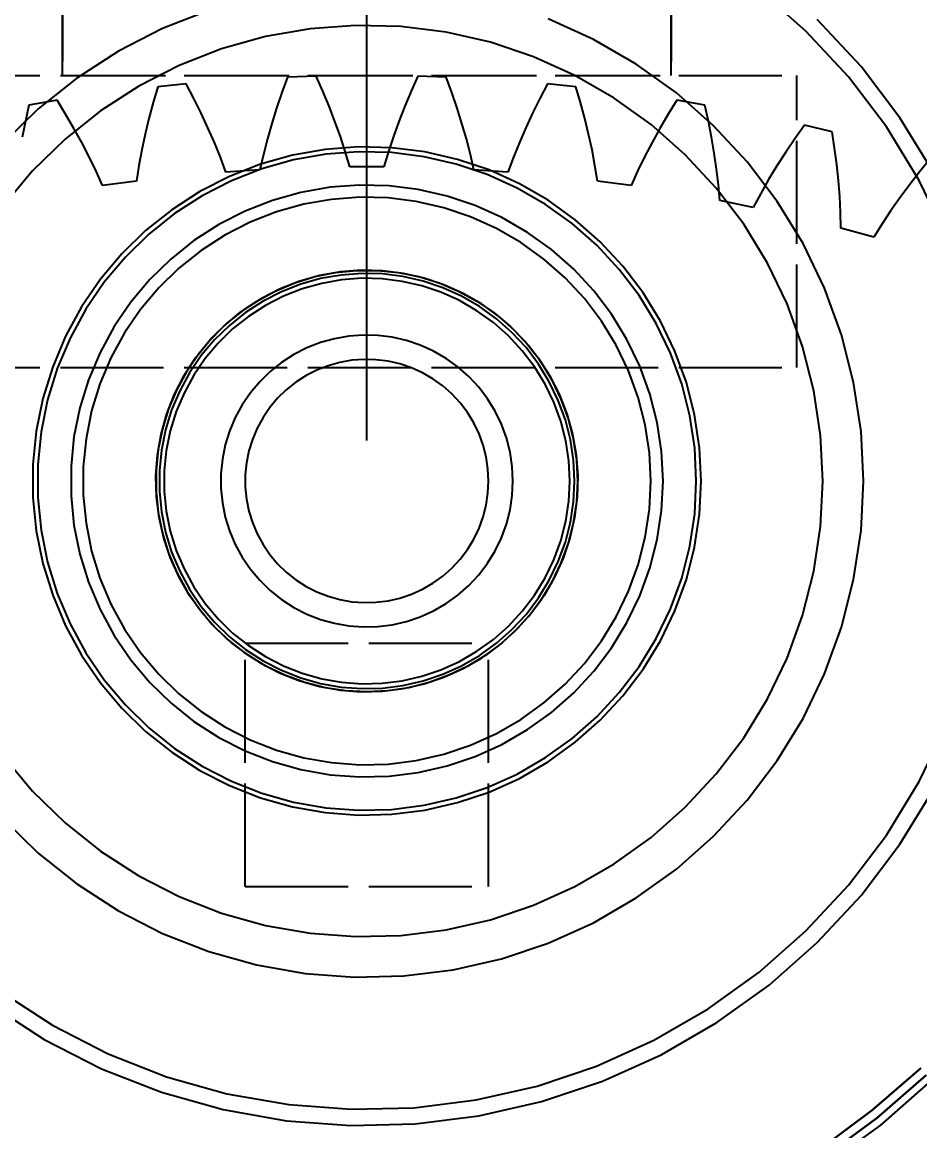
# Model space of a CAD drawing. Header units: millimetres. Extents: x -9 to 221, y -53 to 196.
# Drawn here: x 21 to 32.06, y 137.69 to 151.36 of the extents above; entities that cross this region are included whole.
import ezdxf

# ---------------------------------------------------------------- set-up
doc = ezdxf.new("R2010")
doc.units = ezdxf.units.MM
doc.linetypes.add('DASHED', pattern=[1.524, 1.27, -0.254])
for name, color, linetype in [('DIMS', 3, 'CONTINUOUS'), ('HIDDEN', 8, 'DASHED'), ('VISIBLE', 7, 'CONTINUOUS')]:
    doc.layers.add(name, color=color, linetype=linetype)
doc.styles.add('OpenSansCondensed-Light', font='OpenSansCondensed-Light.ttf')
doc.dimstyles.new('EZDXF', dxfattribs={"dimtxt": 0.25, "dimasz": 0.175, "dimexe": 0.375, "dimexo": 0.125, "dimgap": 0.1, "dimtad": 1, "dimlfac": 100, "dimzin": 12, "dimdsep": 46, "dimtxsty": 'OpenSansCondensed-Light', "dimblk": 'ARCHTICK', "dimcen": 2.5, "dimazin": 3, "dimtfac": 0.5, "dimtmove": 2, "dimatfit": 3})

# ---------------------------------------------------------------- blocks, each defined once
blk = doc.blocks.new('_ARCHTICK')
at = {"color": 0, "linetype": 'BYBLOCK', "const_width": 0.15}
blk.add_lwpolyline([(-0.5, -0.5), (0.5, 0.5)], dxfattribs=at)

msp = doc.modelspace()

# ---------------------------------------------------------------- linework, layer by layer
at = {"layer": 'HIDDEN'}
for points in [[(21.5, 158.24), (21.5, 150.7)], [(29, 158.24), (29, 150.7)], [(21.5, 150.7), (21.5, 157.94)], [(29, 150.7), (29, 157.94)], [(32.39144, 148.71037), (32.05622, 149.40647), (31.65335, 150.06573), (31.18684, 150.6816), (30.66134, 151.24797), (30.08205, 151.75919)], [(32.39144, 148.71037), (32.05622, 149.40647), (31.65335, 150.06573), (31.18684, 150.6816), (30.66134, 151.24797), (30.08205, 151.75919)], [(23.30086, 151.50132), (22.73292, 151.27842), (22.19, 151.00008), (21.67749, 150.66906), (21.20048, 150.28866), (20.76372, 149.86266)], [(23.30086, 151.50132), (22.73292, 151.27842), (22.19, 151.00008), (21.67749, 150.66906), (21.20048, 150.28866), (20.76372, 149.86266)], [(31.37, 145.7), (31.33959, 146.30936), (31.24866, 146.91265), (31.09811, 147.5039), (30.88943, 148.07722), (30.62472, 148.62691), (30.30658, 149.14752), (29.93819, 149.63386), (29.52321, 150.08111), (29.06576, 150.48481), (28.57038, 150.84096), (28.04201, 151.14602), (27.48589, 151.39695)], [(31.37, 145.7), (31.33959, 146.30936), (31.24866, 146.91265), (31.09811, 147.5039), (30.88943, 148.07722), (30.62472, 148.62691), (30.30658, 149.14752), (29.93819, 149.63386), (29.52321, 150.08111), (29.06576, 150.48481), (28.57038, 150.84096), (28.04201, 151.14602), (27.48589, 151.39695)], [(32.23186, 149.50212), (31.8186, 150.17839), (31.34005, 150.81016), (30.80098, 151.39114)], [(32.23186, 149.50212), (31.8186, 150.17839), (31.34005, 150.81016), (30.80098, 151.39114)], [(30.87, 145.7), (30.84207, 146.25957), (30.75857, 146.81358), (30.62032, 147.35652), (30.4287, 147.883), (30.18561, 148.38779), (29.89346, 148.86586), (29.55517, 149.31247), (29.17409, 149.72317), (28.75401, 150.09389), (28.29911, 150.42095), (27.8139, 150.70108), (27.30322, 150.93151), (26.77212, 151.10995), (26.2259, 151.23462), (25.66998, 151.30429), (25.10989, 151.31825), (24.55119, 151.27638), (23.99943, 151.17909), (23.46011, 151.02735), (22.93857, 150.82266), (22.44, 150.56706), (21.96936, 150.26309), (21.53133, 149.91377), (21.13025, 149.52257), (20.77012, 149.09338)], [(30.87, 145.7), (30.84207, 146.25957), (30.75857, 146.81358), (30.62032, 147.35652), (30.4287, 147.883), (30.18561, 148.38779), (29.89346, 148.86586), (29.55517, 149.31247), (29.17409, 149.72317), (28.75401, 150.09389), (28.29911, 150.42095), (27.8139, 150.70108), (27.30322, 150.93151), (26.77212, 151.10995), (26.2259, 151.23462), (25.66998, 151.30429), (25.10989, 151.31825), (24.55119, 151.27638), (23.99943, 151.17909), (23.46011, 151.02735), (22.93857, 150.82266), (22.44, 150.56706), (21.96936, 150.26309), (21.53133, 149.91377), (21.13025, 149.52257), (20.77012, 149.09338)], [(19.95, 150.7), (30.55, 150.7)], [(19.95, 150.7), (30.55, 150.7)], [(21.5, 150.7), (29, 150.7)], [(21.5, 150.7), (29, 150.7)], [(24.27243, 150.68008), (24.20269, 150.48946)], [(24.27243, 150.68008), (24.20269, 150.48946)], [(24.6237, 150.69183), (24.27243, 150.68008)], [(24.6237, 150.69183), (24.27243, 150.68008)], [(24.70601, 150.50629), (24.6237, 150.69183)], [(24.70601, 150.50629), (24.6237, 150.69183)], [(25.8763, 150.69183), (25.79399, 150.50629)], [(25.8763, 150.69183), (25.79399, 150.50629)], [(26.22757, 150.68008), (25.8763, 150.69183)], [(26.22757, 150.68008), (25.8763, 150.69183)], [(26.29731, 150.48946), (26.22757, 150.68008)], [(26.29731, 150.48946), (26.22757, 150.68008)], [(30.55, 147.1), (30.55, 150.7)], [(30.55, 147.1), (30.55, 150.7)], [(22.67292, 150.56124), (22.61607, 150.36638)], [(22.67292, 150.56124), (22.61607, 150.36638)], [(23.02262, 150.59642), (22.67292, 150.56124)], [(23.02262, 150.59642), (22.67292, 150.56124)], [(23.11714, 150.41679), (23.02262, 150.59642)], [(23.11714, 150.41679), (23.02262, 150.59642)], [(27.47738, 150.59642), (27.38286, 150.41679)], [(27.47738, 150.59642), (27.38286, 150.41679)], [(27.82708, 150.56124), (27.47738, 150.59642)], [(27.82708, 150.56124), (27.47738, 150.59642)], [(27.88393, 150.36638), (27.82708, 150.56124)], [(27.88393, 150.36638), (27.82708, 150.56124)], [(21.43149, 150.39428), (21.08492, 150.33582)], [(21.43149, 150.39428), (21.08492, 150.33582)], [(21.53779, 150.22137), (21.43149, 150.39428)], [(21.53779, 150.22137), (21.43149, 150.39428)], [(23.20684, 150.23649), (23.11714, 150.41679)], [(23.20684, 150.23649), (23.11714, 150.41679)], [(24.20269, 150.48946), (24.13782, 150.29881)], [(24.20269, 150.48946), (24.13782, 150.29881)], [(24.78347, 150.32039), (24.70601, 150.50629)], [(24.78347, 150.32039), (24.70601, 150.50629)], [(25.79399, 150.50629), (25.71653, 150.32039)], [(25.79399, 150.50629), (25.71653, 150.32039)], [(26.36218, 150.29881), (26.29731, 150.48946)], [(26.36218, 150.29881), (26.29731, 150.48946)], [(27.38286, 150.41679), (27.29316, 150.23649)], [(27.38286, 150.41679), (27.29316, 150.23649)], [(29.06851, 150.39428), (28.96221, 150.22137)], [(29.06851, 150.39428), (28.96221, 150.22137)], [(29.41508, 150.33582), (29.06851, 150.39428)], [(29.41508, 150.33582), (29.06851, 150.39428)], [(21.08492, 150.33582), (21.04121, 150.1376)], [(21.08492, 150.33582), (21.04121, 150.1376)], [(22.61607, 150.36638), (22.56408, 150.17182)], [(22.61607, 150.36638), (22.56408, 150.17182)], [(24.13782, 150.29881), (24.078, 150.10818)], [(24.13782, 150.29881), (24.078, 150.10818)], [(24.85589, 150.13419), (24.78347, 150.32039)], [(24.85589, 150.13419), (24.78347, 150.32039)], [(25.71653, 150.32039), (25.64411, 150.13419)], [(25.71653, 150.32039), (25.64411, 150.13419)], [(26.422, 150.10818), (26.36218, 150.29881)], [(26.422, 150.10818), (26.36218, 150.29881)], [(27.93592, 150.17182), (27.88393, 150.36638)], [(27.93592, 150.17182), (27.88393, 150.36638)], [(29.45879, 150.1376), (29.41508, 150.33582)], [(29.45879, 150.1376), (29.41508, 150.33582)], [(21.04121, 150.1376), (21.00233, 149.94001)], [(21.04121, 150.1376), (21.00233, 149.94001)], [(21.63934, 150.04746), (21.53779, 150.22137)], [(21.63934, 150.04746), (21.53779, 150.22137)], [(22.56408, 150.17182), (22.51712, 149.97762)], [(22.56408, 150.17182), (22.51712, 149.97762)], [(23.29154, 150.05553), (23.20684, 150.23649)], [(23.29154, 150.05553), (23.20684, 150.23649)], [(24.078, 150.10818), (24.02347, 149.91763)], [(24.078, 150.10818), (24.02347, 149.91763)], [(24.92302, 149.9477), (24.85589, 150.13419)], [(24.92302, 149.9477), (24.85589, 150.13419)], [(25.64411, 150.13419), (25.57698, 149.9477)], [(25.64411, 150.13419), (25.57698, 149.9477)], [(26.47653, 149.91763), (26.422, 150.10818)], [(26.47653, 149.91763), (26.422, 150.10818)], [(27.29316, 150.23649), (27.20846, 150.05553)], [(27.29316, 150.23649), (27.20846, 150.05553)], [(27.98288, 149.97762), (27.93592, 150.17182)], [(27.98288, 149.97762), (27.93592, 150.17182)], [(28.96221, 150.22137), (28.86066, 150.04746)], [(28.96221, 150.22137), (28.86066, 150.04746)], [(29.49767, 149.94001), (29.45879, 150.1376)], [(29.49767, 149.94001), (29.45879, 150.1376)], [(21.73593, 149.87256), (21.63934, 150.04746)], [(21.73593, 149.87256), (21.63934, 150.04746)], [(22.51712, 149.97762), (22.47545, 149.78385)], [(22.51712, 149.97762), (22.47545, 149.78385)], [(23.37098, 149.87395), (23.29154, 150.05553)], [(23.37098, 149.87395), (23.29154, 150.05553)], [(27.20846, 150.05553), (27.12902, 149.87395)], [(27.20846, 150.05553), (27.12902, 149.87395)], [(28.02455, 149.78385), (27.98288, 149.97762)], [(28.02455, 149.78385), (27.98288, 149.97762)], [(28.86066, 150.04746), (28.76407, 149.87256)], [(28.86066, 150.04746), (28.76407, 149.87256)], [(30.64259, 150.08632), (30.52497, 149.92089)], [(30.64259, 150.08632), (30.52497, 149.92089)], [(30.98448, 150.00484), (30.64259, 150.08632)], [(30.98448, 150.00484), (30.64259, 150.08632)], [(31.01485, 149.80415), (30.98448, 150.00484)], [(31.01485, 149.80415), (30.98448, 150.00484)], [(21.82732, 149.69669), (21.73593, 149.87256)], [(21.82732, 149.69669), (21.73593, 149.87256)], [(23.44485, 149.69175), (23.37098, 149.87395)], [(23.44485, 149.69175), (23.37098, 149.87395)], [(24.02347, 149.91763), (23.97454, 149.7272)], [(24.02347, 149.91763), (23.97454, 149.7272)], [(24.98456, 149.76097), (24.92302, 149.9477)], [(24.98456, 149.76097), (24.92302, 149.9477)], [(25.57698, 149.9477), (25.51544, 149.76097)], [(25.57698, 149.9477), (25.51544, 149.76097)], [(26.52546, 149.7272), (26.47653, 149.91763)], [(26.52546, 149.7272), (26.47653, 149.91763)], [(27.12902, 149.87395), (27.05515, 149.69175)], [(27.12902, 149.87395), (27.05515, 149.69175)], [(28.76407, 149.87256), (28.67268, 149.69669)], [(28.76407, 149.87256), (28.67268, 149.69669)], [(29.53155, 149.74311), (29.49767, 149.94001)], [(29.53155, 149.74311), (29.49767, 149.94001)], [(30.52497, 149.92089), (30.41203, 149.75415)], [(30.52497, 149.92089), (30.41203, 149.75415)], [(29.37, 145.7), (29.34953, 146.11022), (29.28831, 146.51636), (29.18696, 146.91439), (29.04648, 147.30035), (28.86827, 147.67041), (28.6541, 148.02088), (28.4061, 148.34828), (28.12674, 148.64937), (27.81878, 148.92115), (27.48529, 149.16091), (27.12959, 149.36627), (26.75521, 149.5352), (26.36586, 149.66601), (25.96543, 149.75741), (25.55789, 149.80848), (25.14729, 149.81872), (24.7377, 149.78803), (24.33321, 149.7167), (23.93784, 149.60546), (23.5555, 149.4554), (23.19, 149.26802), (22.84498, 149.04518), (22.52385, 148.7891), (22.22983, 148.50231), (21.96581, 148.18767), (21.73444, 147.84831), (21.53801, 147.4876), (21.37847, 147.10912), (21.2574, 146.71664), (21.17602, 146.31405), (21.13512, 145.90537), (21.13512, 145.49463), (21.17602, 145.08595), (21.2574, 144.68336), (21.37847, 144.29088), (21.53801, 143.9124), (21.73444, 143.55169), (21.96581, 143.21233), (22.22983, 142.89769), (22.52385, 142.6109), (22.84498, 142.35482), (23.19, 142.13198), (23.5555, 141.9446), (23.93784, 141.79454), (24.33321, 141.6833), (24.7377, 141.61197), (25.14729, 141.58128), (25.55789, 141.59152), (25.96543, 141.64259), (26.36586, 141.73399), (26.75521, 141.8648), (27.12959, 142.03373), (27.48529, 142.23909), (27.81878, 142.47885), (28.12674, 142.75063), (28.4061, 143.05172), (28.6541, 143.37912), (28.86827, 143.72959), (29.04648, 144.09965), (29.18696, 144.48561), (29.28831, 144.88364), (29.34953, 145.28978), (29.37, 145.7)], [(29.37, 145.7), (29.34953, 146.11022), (29.28831, 146.51636), (29.18696, 146.91439), (29.04648, 147.30035), (28.86827, 147.67041), (28.6541, 148.02088), (28.4061, 148.34828), (28.12674, 148.64937), (27.81878, 148.92115), (27.48529, 149.16091), (27.12959, 149.36627), (26.75521, 149.5352), (26.36586, 149.66601), (25.96543, 149.75741), (25.55789, 149.80848), (25.14729, 149.81872), (24.7377, 149.78803), (24.33321, 149.7167), (23.93784, 149.60546), (23.5555, 149.4554), (23.19, 149.26802), (22.84498, 149.04518), (22.52385, 148.7891), (22.22983, 148.50231), (21.96581, 148.18767), (21.73444, 147.84831), (21.53801, 147.4876), (21.37847, 147.10912), (21.2574, 146.71664), (21.17602, 146.31405), (21.13512, 145.90537), (21.13512, 145.49463), (21.17602, 145.08595), (21.2574, 144.68336), (21.37847, 144.29088), (21.53801, 143.9124), (21.73444, 143.55169), (21.96581, 143.21233), (22.22983, 142.89769), (22.52385, 142.6109), (22.84498, 142.35482), (23.19, 142.13198), (23.5555, 141.9446), (23.93784, 141.79454), (24.33321, 141.6833), (24.7377, 141.61197), (25.14729, 141.58128), (25.55789, 141.59152), (25.96543, 141.64259), (26.36586, 141.73399), (26.75521, 141.8648), (27.12959, 142.03373), (27.48529, 142.23909), (27.81878, 142.47885), (28.12674, 142.75063), (28.4061, 143.05172), (28.6541, 143.37912), (28.86827, 143.72959), (29.04648, 144.09965), (29.18696, 144.48561), (29.28831, 144.88364), (29.34953, 145.28978), (29.37, 145.7)], [(29.31, 145.7), (29.28982, 146.10425), (29.2295, 146.50447), (29.12963, 146.89671), (28.99119, 147.27705), (28.81558, 147.64171), (28.60453, 147.98708), (28.36014, 148.30972), (28.08484, 148.60642), (27.78137, 148.87424), (27.45274, 149.11051), (27.10222, 149.31288), (26.73328, 149.47935), (26.34961, 149.60825), (25.95501, 149.69832), (25.5534, 149.74865), (25.14878, 149.75874), (24.74516, 149.72849), (24.34657, 149.65821), (23.95694, 149.54859), (23.58017, 149.40071), (23.22, 149.21606), (22.88, 148.99647), (22.56356, 148.74411), (22.27381, 148.4615), (22.01364, 148.15145), (21.78564, 147.81703), (21.59207, 147.46157), (21.43485, 147.0886), (21.31555, 146.70184), (21.23535, 146.30511), (21.19505, 145.90237), (21.19505, 145.49763), (21.23535, 145.09489), (21.31555, 144.69816), (21.43485, 144.3114), (21.59207, 143.93843), (21.78564, 143.58297), (22.01364, 143.24855), (22.27381, 142.9385), (22.56356, 142.65589), (22.88, 142.40353), (23.22, 142.18394), (23.58017, 141.99929), (23.95694, 141.85141), (24.34657, 141.74179), (24.74516, 141.67151), (25.14878, 141.64126), (25.5534, 141.65135), (25.95501, 141.70168), (26.34961, 141.79175), (26.73328, 141.92065), (27.10222, 142.08712), (27.45274, 142.28949), (27.78137, 142.52576), (28.08484, 142.79358), (28.36014, 143.09028), (28.60453, 143.41292), (28.81558, 143.75829), (28.99119, 144.12295), (29.12963, 144.50329), (29.2295, 144.89553), (29.28982, 145.29575), (29.31, 145.7)], [(29.31, 145.7), (29.28982, 146.10425), (29.2295, 146.50447), (29.12963, 146.89671), (28.99119, 147.27705), (28.81558, 147.64171), (28.60453, 147.98708), (28.36014, 148.30972), (28.08484, 148.60642), (27.78137, 148.87424), (27.45274, 149.11051), (27.10222, 149.31288), (26.73328, 149.47935), (26.34961, 149.60825), (25.95501, 149.69832), (25.5534, 149.74865), (25.14878, 149.75874), (24.74516, 149.72849), (24.34657, 149.65821), (23.95694, 149.54859), (23.58017, 149.40071), (23.22, 149.21606), (22.88, 148.99647), (22.56356, 148.74411), (22.27381, 148.4615), (22.01364, 148.15145), (21.78564, 147.81703), (21.59207, 147.46157), (21.43485, 147.0886), (21.31555, 146.70184), (21.23535, 146.30511), (21.19505, 145.90237), (21.19505, 145.49763), (21.23535, 145.09489), (21.31555, 144.69816), (21.43485, 144.3114), (21.59207, 143.93843), (21.78564, 143.58297), (22.01364, 143.24855), (22.27381, 142.9385), (22.56356, 142.65589), (22.88, 142.40353), (23.22, 142.18394), (23.58017, 141.99929), (23.95694, 141.85141), (24.34657, 141.74179), (24.74516, 141.67151), (25.14878, 141.64126), (25.5534, 141.65135), (25.95501, 141.70168), (26.34961, 141.79175), (26.73328, 141.92065), (27.10222, 142.08712), (27.45274, 142.28949), (27.78137, 142.52576), (28.08484, 142.79358), (28.36014, 143.09028), (28.60453, 143.41292), (28.81558, 143.75829), (28.99119, 144.12295), (29.12963, 144.50329), (29.2295, 144.89553), (29.28982, 145.29575), (29.31, 145.7)], [(21.9132, 149.51983), (21.82732, 149.69669)], [(21.9132, 149.51983), (21.82732, 149.69669)], [(22.47545, 149.78385), (22.43934, 149.59059)], [(22.47545, 149.78385), (22.43934, 149.59059)], [(23.51276, 149.50894), (23.44485, 149.69175)], [(23.51276, 149.50894), (23.44485, 149.69175)], [(23.97454, 149.7272), (23.9316, 149.53698)], [(23.97454, 149.7272), (23.9316, 149.53698)], [(25.04011, 149.57404), (24.98456, 149.76097)], [(25.04011, 149.57404), (24.98456, 149.76097)], [(25.51544, 149.76097), (25.45989, 149.57404)], [(25.51544, 149.76097), (25.45989, 149.57404)], [(26.5684, 149.53698), (26.52546, 149.7272)], [(26.5684, 149.53698), (26.52546, 149.7272)], [(27.05515, 149.69175), (26.98724, 149.50894)], [(27.05515, 149.69175), (26.98724, 149.50894)], [(28.06066, 149.59059), (28.02455, 149.78385)], [(28.06066, 149.59059), (28.02455, 149.78385)], [(28.67268, 149.69669), (28.5868, 149.51983)], [(28.67268, 149.69669), (28.5868, 149.51983)], [(29.56019, 149.54699), (29.53155, 149.74311)], [(29.56019, 149.54699), (29.53155, 149.74311)], [(30.41203, 149.75415), (30.30398, 149.5861)], [(30.41203, 149.75415), (30.30398, 149.5861)], [(31.04045, 149.6044), (31.01485, 149.80415)], [(31.04045, 149.6044), (31.01485, 149.80415)], [(22.43934, 149.59059), (22.4092, 149.39792)], [(22.43934, 149.59059), (22.4092, 149.39792)], [(25.45989, 149.57404), (25.04011, 149.57404)], [(25.45989, 149.57404), (25.04011, 149.57404)], [(28.0908, 149.39792), (28.06066, 149.59059)], [(28.0908, 149.39792), (28.06066, 149.59059)], [(30.30398, 149.5861), (30.20104, 149.41673)], [(30.30398, 149.5861), (30.20104, 149.41673)], [(31.0611, 149.40567), (31.04045, 149.6044)], [(31.0611, 149.40567), (31.04045, 149.6044)], [(32.19258, 149.67391), (32.06418, 149.51671)], [(32.19258, 149.67391), (32.06418, 149.51671)], [(21.99318, 149.34197), (21.9132, 149.51983)], [(21.99318, 149.34197), (21.9132, 149.51983)], [(23.9316, 149.53698), (23.51276, 149.50894)], [(23.9316, 149.53698), (23.51276, 149.50894)], [(26.98724, 149.50894), (26.5684, 149.53698)], [(26.98724, 149.50894), (26.5684, 149.53698)], [(28.5868, 149.51983), (28.50682, 149.34197)], [(28.5868, 149.51983), (28.50682, 149.34197)], [(29.5833, 149.35174), (29.56019, 149.54699)], [(29.5833, 149.35174), (29.56019, 149.54699)], [(30.20104, 149.41673), (30.10354, 149.246)], [(30.20104, 149.41673), (30.10354, 149.246)], [(32.06418, 149.51671), (31.94035, 149.35789)], [(32.06418, 149.51671), (31.94035, 149.35789)], [(28.9, 145.7), (28.88186, 146.06342), (28.82763, 146.42323), (28.73784, 146.77586), (28.61339, 147.11779), (28.45551, 147.44563), (28.26577, 147.75612), (28.04606, 148.04617), (27.79856, 148.31291), (27.52574, 148.55368), (27.23029, 148.76609), (26.91517, 148.94803), (26.58349, 149.09769), (26.23857, 149.21358), (25.88382, 149.29455), (25.52276, 149.33979), (25.159, 149.34887), (24.79615, 149.32167), (24.4378, 149.25849), (24.08752, 149.15993), (23.7488, 149.027), (23.425, 148.86099), (23.11934, 148.66357), (22.83485, 148.4367), (22.57436, 148.18263), (22.34047, 147.90389), (22.13549, 147.60324), (21.96146, 147.28368), (21.82012, 146.94837), (21.71287, 146.60066), (21.64077, 146.244), (21.60454, 145.88194), (21.60454, 145.51806), (21.64077, 145.156), (21.71287, 144.79934), (21.82012, 144.45163), (21.96146, 144.11632), (22.13549, 143.79676), (22.34047, 143.49611), (22.57436, 143.21737), (22.83485, 142.9633), (23.11934, 142.73643), (23.425, 142.53901), (23.7488, 142.373), (24.08752, 142.24007), (24.4378, 142.14151), (24.79615, 142.07833), (25.159, 142.05113), (25.52276, 142.06021), (25.88382, 142.10545), (26.23857, 142.18642), (26.58349, 142.30231), (26.91517, 142.45197), (27.23029, 142.63391), (27.52574, 142.84632), (27.79856, 143.08709), (28.04606, 143.35383), (28.26577, 143.64388), (28.45551, 143.95437), (28.61339, 144.28221), (28.73784, 144.62414), (28.82763, 144.97677), (28.88186, 145.33658), (28.9, 145.7)], [(28.9, 145.7), (28.88186, 146.06342), (28.82763, 146.42323), (28.73784, 146.77586), (28.61339, 147.11779), (28.45551, 147.44563), (28.26577, 147.75612), (28.04606, 148.04617), (27.79856, 148.31291), (27.52574, 148.55368), (27.23029, 148.76609), (26.91517, 148.94803), (26.58349, 149.09769), (26.23857, 149.21358), (25.88382, 149.29455), (25.52276, 149.33979), (25.159, 149.34887), (24.79615, 149.32167), (24.4378, 149.25849), (24.08752, 149.15993), (23.7488, 149.027), (23.425, 148.86099), (23.11934, 148.66357), (22.83485, 148.4367), (22.57436, 148.18263), (22.34047, 147.90389), (22.13549, 147.60324), (21.96146, 147.28368), (21.82012, 146.94837), (21.71287, 146.60066), (21.64077, 146.244), (21.60454, 145.88194), (21.60454, 145.51806), (21.64077, 145.156), (21.71287, 144.79934), (21.82012, 144.45163), (21.96146, 144.11632), (22.13549, 143.79676), (22.34047, 143.49611), (22.57436, 143.21737), (22.83485, 142.9633), (23.11934, 142.73643), (23.425, 142.53901), (23.7488, 142.373), (24.08752, 142.24007), (24.4378, 142.14151), (24.79615, 142.07833), (25.159, 142.05113), (25.52276, 142.06021), (25.88382, 142.10545), (26.23857, 142.18642), (26.58349, 142.30231), (26.91517, 142.45197), (27.23029, 142.63391), (27.52574, 142.84632), (27.79856, 143.08709), (28.04606, 143.35383), (28.26577, 143.64388), (28.45551, 143.95437), (28.61339, 144.28221), (28.73784, 144.62414), (28.82763, 144.97677), (28.88186, 145.33658), (28.9, 145.7)], [(22.4092, 149.39792), (21.99318, 149.34197)], [(22.4092, 149.39792), (21.99318, 149.34197)], [(28.50682, 149.34197), (28.0908, 149.39792)], [(28.50682, 149.34197), (28.0908, 149.39792)], [(29.60051, 149.15749), (29.5833, 149.35174)], [(29.60051, 149.15749), (29.5833, 149.35174)], [(31.07657, 149.20808), (31.0611, 149.40567)], [(31.07657, 149.20808), (31.0611, 149.40567)], [(31.94035, 149.35789), (31.82131, 149.19743)], [(31.94035, 149.35789), (31.82131, 149.19743)], [(28.75, 145.7), (28.73261, 146.04849), (28.6806, 146.39351), (28.5945, 146.73164), (28.47517, 147.05952), (28.32378, 147.37389), (28.14184, 147.67162), (27.93116, 147.94976), (27.69383, 148.20553), (27.43221, 148.43641), (27.14891, 148.64009), (26.84674, 148.81455), (26.52869, 148.95806), (26.19794, 149.06918), (25.85777, 149.14683), (25.51156, 149.19021), (25.16274, 149.19891), (24.8148, 149.17284), (24.47118, 149.11225), (24.1353, 149.01775), (23.8105, 148.89027), (23.5, 148.73109), (23.2069, 148.54178), (22.9341, 148.32423), (22.68432, 148.0806), (22.46004, 147.81332), (22.26348, 147.52502), (22.09661, 147.21859), (21.96108, 146.89707), (21.85823, 146.56365), (21.78909, 146.22165), (21.75435, 145.87446), (21.75435, 145.52554), (21.78909, 145.17835), (21.85823, 144.83635), (21.96108, 144.50293), (22.09661, 144.18141), (22.26348, 143.87498), (22.46004, 143.58668), (22.68432, 143.3194), (22.9341, 143.07577), (23.2069, 142.85822), (23.5, 142.66891), (23.8105, 142.50973), (24.1353, 142.38225), (24.47118, 142.28775), (24.8148, 142.22716), (25.16274, 142.20109), (25.51156, 142.20979), (25.85777, 142.25317), (26.19794, 142.33082), (26.52869, 142.44194), (26.84674, 142.58545), (27.14891, 142.75991), (27.43221, 142.96359), (27.69383, 143.19447), (27.93116, 143.45024), (28.14184, 143.72838), (28.32378, 144.02611), (28.47517, 144.34048), (28.5945, 144.66836), (28.6806, 145.00649), (28.73261, 145.35151), (28.75, 145.7)], [(28.75, 145.7), (28.73261, 146.04849), (28.6806, 146.39351), (28.5945, 146.73164), (28.47517, 147.05952), (28.32378, 147.37389), (28.14184, 147.67162), (27.93116, 147.94976), (27.69383, 148.20553), (27.43221, 148.43641), (27.14891, 148.64009), (26.84674, 148.81455), (26.52869, 148.95806), (26.19794, 149.06918), (25.85777, 149.14683), (25.51156, 149.19021), (25.16274, 149.19891), (24.8148, 149.17284), (24.47118, 149.11225), (24.1353, 149.01775), (23.8105, 148.89027), (23.5, 148.73109), (23.2069, 148.54178), (22.9341, 148.32423), (22.68432, 148.0806), (22.46004, 147.81332), (22.26348, 147.52502), (22.09661, 147.21859), (21.96108, 146.89707), (21.85823, 146.56365), (21.78909, 146.22165), (21.75435, 145.87446), (21.75435, 145.52554), (21.78909, 145.17835), (21.85823, 144.83635), (21.96108, 144.50293), (22.09661, 144.18141), (22.26348, 143.87498), (22.46004, 143.58668), (22.68432, 143.3194), (22.9341, 143.07577), (23.2069, 142.85822), (23.5, 142.66891), (23.8105, 142.50973), (24.1353, 142.38225), (24.47118, 142.28775), (24.8148, 142.22716), (25.16274, 142.20109), (25.51156, 142.20979), (25.85777, 142.25317), (26.19794, 142.33082), (26.52869, 142.44194), (26.84674, 142.58545), (27.14891, 142.75991), (27.43221, 142.96359), (27.69383, 143.19447), (27.93116, 143.45024), (28.14184, 143.72838), (28.32378, 144.02611), (28.47517, 144.34048), (28.5945, 144.66836), (28.6806, 145.00649), (28.73261, 145.35151), (28.75, 145.7)], [(30.01187, 149.07387), (29.60051, 149.15749)], [(30.01187, 149.07387), (29.60051, 149.15749)], [(30.10354, 149.246), (30.01187, 149.07387)], [(30.10354, 149.246), (30.01187, 149.07387)], [(31.0866, 149.01172), (31.07657, 149.20808)], [(31.0866, 149.01172), (31.07657, 149.20808)], [(31.82131, 149.19743), (31.7073, 149.0353)], [(31.82131, 149.19743), (31.7073, 149.0353)], [(31.09079, 148.81675), (31.0866, 149.01172)], [(31.09079, 148.81675), (31.0866, 149.01172)], [(31.7073, 149.0353), (31.59861, 148.87147)], [(31.7073, 149.0353), (31.59861, 148.87147)], [(31.59861, 148.87147), (31.49564, 148.70585)], [(31.59861, 148.87147), (31.49564, 148.70585)], [(31.49564, 148.70585), (31.09079, 148.81675)], [(31.49564, 148.70585), (31.09079, 148.81675)], [(25.25, 143.1), (24.99112, 143.11292), (24.73482, 143.15155), (24.48364, 143.21551), (24.24007, 143.30416), (24.00654, 143.41662), (23.78537, 143.55178), (23.57875, 143.70828), (23.38875, 143.88458), (23.21724, 144.07893), (23.06593, 144.28938), (22.93633, 144.51385), (22.82973, 144.75011), (22.74718, 144.99581), (22.6895, 145.24851), (22.65727, 145.5057), (22.65081, 145.76482), (22.67018, 146.02329), (22.71519, 146.27855), (22.78539, 146.52807), (22.88008, 146.76935), (22.99833, 147), (23.13896, 147.21773), (23.30057, 147.42038), (23.48155, 147.60593), (23.68011, 147.77254), (23.89427, 147.91856), (24.1219, 148.04252), (24.36075, 148.1432), (24.60843, 148.2196), (24.86249, 148.27096), (25.1204, 148.29677), (25.3796, 148.29677), (25.63751, 148.27096), (25.89157, 148.2196), (26.13925, 148.1432), (26.3781, 148.04252), (26.60573, 147.91856), (26.81989, 147.77254), (27.01845, 147.60593), (27.19943, 147.42038), (27.36104, 147.21773), (27.50167, 147), (27.61992, 146.76935), (27.71461, 146.52807), (27.78481, 146.27855), (27.82982, 146.02329), (27.84919, 145.76482), (27.84273, 145.5057), (27.8105, 145.24851), (27.75282, 144.99581), (27.67027, 144.75011), (27.56367, 144.51385), (27.43407, 144.28938), (27.28276, 144.07893), (27.11125, 143.88458), (26.92125, 143.70828), (26.71463, 143.55178), (26.49346, 143.41662), (26.25993, 143.30416), (26.01636, 143.21551), (25.76518, 143.15155), (25.50888, 143.11292), (25.25, 143.1)], [(25.25, 143.1), (24.99112, 143.11292), (24.73482, 143.15155), (24.48364, 143.21551), (24.24007, 143.30416), (24.00654, 143.41662), (23.78537, 143.55178), (23.57875, 143.70828), (23.38875, 143.88458), (23.21724, 144.07893), (23.06593, 144.28938), (22.93633, 144.51385), (22.82973, 144.75011), (22.74718, 144.99581), (22.6895, 145.24851), (22.65727, 145.5057), (22.65081, 145.76482), (22.67018, 146.02329), (22.71519, 146.27855), (22.78539, 146.52807), (22.88008, 146.76935), (22.99833, 147), (23.13896, 147.21773), (23.30057, 147.42038), (23.48155, 147.60593), (23.68011, 147.77254), (23.89427, 147.91856), (24.1219, 148.04252), (24.36075, 148.1432), (24.60843, 148.2196), (24.86249, 148.27096), (25.1204, 148.29677), (25.3796, 148.29677), (25.63751, 148.27096), (25.89157, 148.2196), (26.13925, 148.1432), (26.3781, 148.04252), (26.60573, 147.91856), (26.81989, 147.77254), (27.01845, 147.60593), (27.19943, 147.42038), (27.36104, 147.21773), (27.50167, 147), (27.61992, 146.76935), (27.71461, 146.52807), (27.78481, 146.27855), (27.82982, 146.02329), (27.84919, 145.76482), (27.84273, 145.5057), (27.8105, 145.24851), (27.75282, 144.99581), (27.67027, 144.75011), (27.56367, 144.51385), (27.43407, 144.28938), (27.28276, 144.07893), (27.11125, 143.88458), (26.92125, 143.70828), (26.71463, 143.55178), (26.49346, 143.41662), (26.25993, 143.30416), (26.01636, 143.21551), (25.76518, 143.15155), (25.50888, 143.11292), (25.25, 143.1)], [(27.85, 145.7), (27.83708, 145.95888), (27.79845, 146.21518), (27.73449, 146.46636), (27.64584, 146.70993), (27.53338, 146.94346), (27.39822, 147.16463), (27.24172, 147.37125), (27.06542, 147.56125), (26.87107, 147.73276), (26.66062, 147.88407), (26.43615, 148.01367), (26.19989, 148.12027), (25.95419, 148.20282), (25.70149, 148.2605), (25.4443, 148.29273), (25.18518, 148.29919), (24.92671, 148.27982), (24.67145, 148.23481), (24.42193, 148.16461), (24.18065, 148.06992), (23.95, 147.95167), (23.73227, 147.81104), (23.52962, 147.64943), (23.34407, 147.46845), (23.17746, 147.26989), (23.03144, 147.05573), (22.90748, 146.8281), (22.8068, 146.58925), (22.7304, 146.34157), (22.67904, 146.08751), (22.65323, 145.8296), (22.65323, 145.5704), (22.67904, 145.31249), (22.7304, 145.05843), (22.8068, 144.81075), (22.90748, 144.5719), (23.03144, 144.34427), (23.17746, 144.13011), (23.34407, 143.93155), (23.52962, 143.75057), (23.73227, 143.58896), (23.95, 143.44833), (24.18065, 143.33008), (24.42193, 143.23539), (24.67145, 143.16519), (24.92671, 143.12018), (25.18518, 143.10081), (25.4443, 143.10727), (25.70149, 143.1395), (25.95419, 143.19718), (26.19989, 143.27973), (26.43615, 143.38633), (26.66062, 143.51593), (26.87107, 143.66724), (27.06542, 143.83875), (27.24172, 144.02875), (27.39822, 144.23537), (27.53338, 144.45654), (27.64584, 144.69007), (27.73449, 144.93364), (27.79845, 145.18482), (27.83708, 145.44112), (27.85, 145.7)], [(27.85, 145.7), (27.83708, 145.95888), (27.79845, 146.21518), (27.73449, 146.46636), (27.64584, 146.70993), (27.53338, 146.94346), (27.39822, 147.16463), (27.24172, 147.37125), (27.06542, 147.56125), (26.87107, 147.73276), (26.66062, 147.88407), (26.43615, 148.01367), (26.19989, 148.12027), (25.95419, 148.20282), (25.70149, 148.2605), (25.4443, 148.29273), (25.18518, 148.29919), (24.92671, 148.27982), (24.67145, 148.23481), (24.42193, 148.16461), (24.18065, 148.06992), (23.95, 147.95167), (23.73227, 147.81104), (23.52962, 147.64943), (23.34407, 147.46845), (23.17746, 147.26989), (23.03144, 147.05573), (22.90748, 146.8281), (22.8068, 146.58925), (22.7304, 146.34157), (22.67904, 146.08751), (22.65323, 145.8296), (22.65323, 145.5704), (22.67904, 145.31249), (22.7304, 145.05843), (22.8068, 144.81075), (22.90748, 144.5719), (23.03144, 144.34427), (23.17746, 144.13011), (23.34407, 143.93155), (23.52962, 143.75057), (23.73227, 143.58896), (23.95, 143.44833), (24.18065, 143.33008), (24.42193, 143.23539), (24.67145, 143.16519), (24.92671, 143.12018), (25.18518, 143.10081), (25.4443, 143.10727), (25.70149, 143.1395), (25.95419, 143.19718), (26.19989, 143.27973), (26.43615, 143.38633), (26.66062, 143.51593), (26.87107, 143.66724), (27.06542, 143.83875), (27.24172, 144.02875), (27.39822, 144.23537), (27.53338, 144.45654), (27.64584, 144.69007), (27.73449, 144.93364), (27.79845, 145.18482), (27.83708, 145.44112), (27.85, 145.7)], [(27.85, 145.7), (27.83708, 145.95888), (27.79845, 146.21518), (27.73449, 146.46636), (27.64584, 146.70993), (27.53338, 146.94346), (27.39822, 147.16463), (27.24172, 147.37125), (27.06542, 147.56125), (26.87107, 147.73276), (26.66062, 147.88407), (26.43615, 148.01367), (26.19989, 148.12027), (25.95419, 148.20282), (25.70149, 148.2605), (25.4443, 148.29273), (25.18518, 148.29919), (24.92671, 148.27982), (24.67145, 148.23481), (24.42193, 148.16461), (24.18065, 148.06992), (23.95, 147.95167), (23.73227, 147.81104), (23.52962, 147.64943), (23.34407, 147.46845), (23.17746, 147.26989), (23.03144, 147.05573), (22.90748, 146.8281), (22.8068, 146.58925), (22.7304, 146.34157), (22.67904, 146.08751), (22.65323, 145.8296), (22.65323, 145.5704), (22.67904, 145.31249), (22.7304, 145.05843), (22.8068, 144.81075), (22.90748, 144.5719), (23.03144, 144.34427), (23.17746, 144.13011), (23.34407, 143.93155), (23.52962, 143.75057), (23.73227, 143.58896), (23.95, 143.44833), (24.18065, 143.33008), (24.42193, 143.23539), (24.67145, 143.16519), (24.92671, 143.12018), (25.18518, 143.10081), (25.4443, 143.10727), (25.70149, 143.1395), (25.95419, 143.19718), (26.19989, 143.27973), (26.43615, 143.38633), (26.66062, 143.51593), (26.87107, 143.66724), (27.06542, 143.83875), (27.24172, 144.02875), (27.39822, 144.23537), (27.53338, 144.45654), (27.64584, 144.69007), (27.73449, 144.93364), (27.79845, 145.18482), (27.83708, 145.44112), (27.85, 145.7)], [(27.85, 145.7), (27.83708, 145.95888), (27.79845, 146.21518), (27.73449, 146.46636), (27.64584, 146.70993), (27.53338, 146.94346), (27.39822, 147.16463), (27.24172, 147.37125), (27.06542, 147.56125), (26.87107, 147.73276), (26.66062, 147.88407), (26.43615, 148.01367), (26.19989, 148.12027), (25.95419, 148.20282), (25.70149, 148.2605), (25.4443, 148.29273), (25.18518, 148.29919), (24.92671, 148.27982), (24.67145, 148.23481), (24.42193, 148.16461), (24.18065, 148.06992), (23.95, 147.95167), (23.73227, 147.81104), (23.52962, 147.64943), (23.34407, 147.46845), (23.17746, 147.26989), (23.03144, 147.05573), (22.90748, 146.8281), (22.8068, 146.58925), (22.7304, 146.34157), (22.67904, 146.08751), (22.65323, 145.8296), (22.65323, 145.5704), (22.67904, 145.31249), (22.7304, 145.05843), (22.8068, 144.81075), (22.90748, 144.5719), (23.03144, 144.34427), (23.17746, 144.13011), (23.34407, 143.93155), (23.52962, 143.75057), (23.73227, 143.58896), (23.95, 143.44833), (24.18065, 143.33008), (24.42193, 143.23539), (24.67145, 143.16519), (24.92671, 143.12018), (25.18518, 143.10081), (25.4443, 143.10727), (25.70149, 143.1395), (25.95419, 143.19718), (26.19989, 143.27973), (26.43615, 143.38633), (26.66062, 143.51593), (26.87107, 143.66724), (27.06542, 143.83875), (27.24172, 144.02875), (27.39822, 144.23537), (27.53338, 144.45654), (27.64584, 144.69007), (27.73449, 144.93364), (27.79845, 145.18482), (27.83708, 145.44112), (27.85, 145.7)], [(27.81, 145.7), (27.79728, 145.95489), (27.75924, 146.20725), (27.69627, 146.45457), (27.60898, 146.69439), (27.49825, 146.92433), (27.36517, 147.1421), (27.21107, 147.34554), (27.03749, 147.53262), (26.84613, 147.70149), (26.63892, 147.85047), (26.4179, 147.97807), (26.18527, 148.08304), (25.94335, 148.16432), (25.69454, 148.22111), (25.44131, 148.25284), (25.18618, 148.2592), (24.93168, 148.24013), (24.68035, 148.19582), (24.43467, 148.12669), (24.19711, 148.03345), (23.97, 147.91703), (23.75562, 147.77856), (23.55608, 147.61944), (23.37339, 147.44124), (23.20934, 147.24574), (23.06558, 147.03487), (22.94352, 146.81074), (22.84439, 146.57557), (22.76916, 146.3317), (22.71859, 146.08155), (22.69318, 145.82761), (22.69318, 145.57239), (22.71859, 145.31845), (22.76916, 145.0683), (22.84439, 144.82443), (22.94352, 144.58926), (23.06558, 144.36513), (23.20934, 144.15426), (23.37339, 143.95876), (23.55608, 143.78056), (23.75562, 143.62144), (23.97, 143.48297), (24.19711, 143.36655), (24.43467, 143.27331), (24.68035, 143.20418), (24.93168, 143.15987), (25.18618, 143.1408), (25.44131, 143.14716), (25.69454, 143.17889), (25.94335, 143.23568), (26.18527, 143.31696), (26.4179, 143.42193), (26.63892, 143.54953), (26.84613, 143.69851), (27.03749, 143.86738), (27.21107, 144.05446), (27.36517, 144.2579), (27.49825, 144.47567), (27.60898, 144.70561), (27.69627, 144.94543), (27.75924, 145.19275), (27.79728, 145.44511), (27.81, 145.7)], [(27.81, 145.7), (27.79728, 145.95489), (27.75924, 146.20725), (27.69627, 146.45457), (27.60898, 146.69439), (27.49825, 146.92433), (27.36517, 147.1421), (27.21107, 147.34554), (27.03749, 147.53262), (26.84613, 147.70149), (26.63892, 147.85047), (26.4179, 147.97807), (26.18527, 148.08304), (25.94335, 148.16432), (25.69454, 148.22111), (25.44131, 148.25284), (25.18618, 148.2592), (24.93168, 148.24013), (24.68035, 148.19582), (24.43467, 148.12669), (24.19711, 148.03345), (23.97, 147.91703), (23.75562, 147.77856), (23.55608, 147.61944), (23.37339, 147.44124), (23.20934, 147.24574), (23.06558, 147.03487), (22.94352, 146.81074), (22.84439, 146.57557), (22.76916, 146.3317), (22.71859, 146.08155), (22.69318, 145.82761), (22.69318, 145.57239), (22.71859, 145.31845), (22.76916, 145.0683), (22.84439, 144.82443), (22.94352, 144.58926), (23.06558, 144.36513), (23.20934, 144.15426), (23.37339, 143.95876), (23.55608, 143.78056), (23.75562, 143.62144), (23.97, 143.48297), (24.19711, 143.36655), (24.43467, 143.27331), (24.68035, 143.20418), (24.93168, 143.15987), (25.18618, 143.1408), (25.44131, 143.14716), (25.69454, 143.17889), (25.94335, 143.23568), (26.18527, 143.31696), (26.4179, 143.42193), (26.63892, 143.54953), (26.84613, 143.69851), (27.03749, 143.86738), (27.21107, 144.05446), (27.36517, 144.2579), (27.49825, 144.47567), (27.60898, 144.70561), (27.69627, 144.94543), (27.75924, 145.19275), (27.79728, 145.44511), (27.81, 145.7)], [(27.75, 145.7), (27.73758, 145.94892), (27.70043, 146.19537), (27.63893, 146.43689), (27.55369, 146.67109), (27.44555, 146.89563), (27.3156, 147.1083), (27.16511, 147.30697), (26.99559, 147.48967), (26.80872, 147.65458), (26.60637, 147.80006), (26.39053, 147.92468), (26.16335, 148.02718), (25.9271, 148.10656), (25.68412, 148.16202), (25.43683, 148.19301), (25.18767, 148.19922), (24.93914, 148.1806), (24.6937, 148.13732), (24.45378, 148.06982), (24.22178, 147.97876), (24, 147.86506), (23.79064, 147.72985), (23.59579, 147.57445), (23.41737, 147.40043), (23.25717, 147.20951), (23.11677, 147.00359), (22.99758, 146.78471), (22.90077, 146.55505), (22.82731, 146.31689), (22.77792, 146.07261), (22.75311, 145.82461), (22.75311, 145.57539), (22.77792, 145.32739), (22.82731, 145.08311), (22.90077, 144.84495), (22.99758, 144.61529), (23.11677, 144.39641), (23.25717, 144.19049), (23.41737, 143.99957), (23.59579, 143.82555), (23.79064, 143.67015), (24, 143.53494), (24.22178, 143.42124), (24.45378, 143.33018), (24.6937, 143.26268), (24.93914, 143.2194), (25.18767, 143.20078), (25.43683, 143.20699), (25.68412, 143.23798), (25.9271, 143.29344), (26.16335, 143.37282), (26.39053, 143.47532), (26.60637, 143.59994), (26.80872, 143.74542), (26.99559, 143.91033), (27.16511, 144.09303), (27.3156, 144.2917), (27.44555, 144.50437), (27.55369, 144.72891), (27.63893, 144.96311), (27.70043, 145.20463), (27.73758, 145.45108), (27.75, 145.7)], [(27.75, 145.7), (27.73758, 145.94892), (27.70043, 146.19537), (27.63893, 146.43689), (27.55369, 146.67109), (27.44555, 146.89563), (27.3156, 147.1083), (27.16511, 147.30697), (26.99559, 147.48967), (26.80872, 147.65458), (26.60637, 147.80006), (26.39053, 147.92468), (26.16335, 148.02718), (25.9271, 148.10656), (25.68412, 148.16202), (25.43683, 148.19301), (25.18767, 148.19922), (24.93914, 148.1806), (24.6937, 148.13732), (24.45378, 148.06982), (24.22178, 147.97876), (24, 147.86506), (23.79064, 147.72985), (23.59579, 147.57445), (23.41737, 147.40043), (23.25717, 147.20951), (23.11677, 147.00359), (22.99758, 146.78471), (22.90077, 146.55505), (22.82731, 146.31689), (22.77792, 146.07261), (22.75311, 145.82461), (22.75311, 145.57539), (22.77792, 145.32739), (22.82731, 145.08311), (22.90077, 144.84495), (22.99758, 144.61529), (23.11677, 144.39641), (23.25717, 144.19049), (23.41737, 143.99957), (23.59579, 143.82555), (23.79064, 143.67015), (24, 143.53494), (24.22178, 143.42124), (24.45378, 143.33018), (24.6937, 143.26268), (24.93914, 143.2194), (25.18767, 143.20078), (25.43683, 143.20699), (25.68412, 143.23798), (25.9271, 143.29344), (26.16335, 143.37282), (26.39053, 143.47532), (26.60637, 143.59994), (26.80872, 143.74542), (26.99559, 143.91033), (27.16511, 144.09303), (27.3156, 144.2917), (27.44555, 144.50437), (27.55369, 144.72891), (27.63893, 144.96311), (27.70043, 145.20463), (27.73758, 145.45108), (27.75, 145.7)], [(27.05, 145.7), (27.04106, 145.87922), (27.01431, 146.05666), (26.97003, 146.23056), (26.90866, 146.39918), (26.8308, 146.56086), (26.73723, 146.71398), (26.62888, 146.85702), (26.50683, 146.98856), (26.37228, 147.1073), (26.22658, 147.21205), (26.07118, 147.30177), (25.90761, 147.37557), (25.73751, 147.43272), (25.56257, 147.47265), (25.38451, 147.49497), (25.20512, 147.49944), (25.02618, 147.48603), (24.84946, 147.45487), (24.67672, 147.40627), (24.50968, 147.34071), (24.35, 147.25885), (24.19926, 147.16149), (24.05897, 147.04961), (23.93051, 146.92431), (23.81516, 146.78685), (23.71408, 146.63858), (23.62826, 146.48099), (23.55855, 146.31564), (23.50566, 146.14416), (23.4701, 145.96828), (23.45224, 145.78972), (23.45224, 145.61028), (23.4701, 145.43172), (23.50566, 145.25584), (23.55855, 145.08436), (23.62826, 144.91901), (23.71408, 144.76142), (23.81516, 144.61315), (23.93051, 144.47569), (24.05897, 144.35039), (24.19926, 144.23851), (24.35, 144.14115), (24.50968, 144.05929), (24.67672, 143.99373), (24.84946, 143.94513), (25.02618, 143.91397), (25.20512, 143.90056), (25.38451, 143.90503), (25.56257, 143.92735), (25.73751, 143.96728), (25.90761, 144.02443), (26.07118, 144.09823), (26.22658, 144.18795), (26.37228, 144.2927), (26.50683, 144.41144), (26.62888, 144.54298), (26.73723, 144.68602), (26.8308, 144.83914), (26.90866, 145.00082), (26.97003, 145.16944), (27.01431, 145.34334), (27.04106, 145.52078), (27.05, 145.7)], [(27.05, 145.7), (27.04106, 145.87922), (27.01431, 146.05666), (26.97003, 146.23056), (26.90866, 146.39918), (26.8308, 146.56086), (26.73723, 146.71398), (26.62888, 146.85702), (26.50683, 146.98856), (26.37228, 147.1073), (26.22658, 147.21205), (26.07118, 147.30177), (25.90761, 147.37557), (25.73751, 147.43272), (25.56257, 147.47265), (25.38451, 147.49497), (25.20512, 147.49944), (25.02618, 147.48603), (24.84946, 147.45487), (24.67672, 147.40627), (24.50968, 147.34071), (24.35, 147.25885), (24.19926, 147.16149), (24.05897, 147.04961), (23.93051, 146.92431), (23.81516, 146.78685), (23.71408, 146.63858), (23.62826, 146.48099), (23.55855, 146.31564), (23.50566, 146.14416), (23.4701, 145.96828), (23.45224, 145.78972), (23.45224, 145.61028), (23.4701, 145.43172), (23.50566, 145.25584), (23.55855, 145.08436), (23.62826, 144.91901), (23.71408, 144.76142), (23.81516, 144.61315), (23.93051, 144.47569), (24.05897, 144.35039), (24.19926, 144.23851), (24.35, 144.14115), (24.50968, 144.05929), (24.67672, 143.99373), (24.84946, 143.94513), (25.02618, 143.91397), (25.20512, 143.90056), (25.38451, 143.90503), (25.56257, 143.92735), (25.73751, 143.96728), (25.90761, 144.02443), (26.07118, 144.09823), (26.22658, 144.18795), (26.37228, 144.2927), (26.50683, 144.41144), (26.62888, 144.54298), (26.73723, 144.68602), (26.8308, 144.83914), (26.90866, 145.00082), (26.97003, 145.16944), (27.01431, 145.34334), (27.04106, 145.52078), (27.05, 145.7)], [(19.95, 147.1), (30.55, 147.1)], [(19.95, 147.1), (30.55, 147.1)], [(26.75, 145.7), (26.74255, 145.84935), (26.72026, 145.99722), (26.68336, 146.14213), (26.63221, 146.28265), (26.56733, 146.41738), (26.48936, 146.54498), (26.39907, 146.66418), (26.29736, 146.7738), (26.18523, 146.87275), (26.06382, 146.96004), (25.93432, 147.03481), (25.79801, 147.09631), (25.65626, 147.14394), (25.51047, 147.17721), (25.3621, 147.19581), (25.2126, 147.19953), (25.06348, 147.18836), (24.91622, 147.16239), (24.77227, 147.12189), (24.63307, 147.06726), (24.5, 146.99904), (24.37438, 146.91791), (24.25747, 146.82467), (24.15042, 146.72026), (24.0543, 146.60571), (23.97006, 146.48215), (23.89855, 146.35083), (23.84046, 146.21303), (23.79638, 146.07014), (23.76675, 145.92356), (23.75186, 145.77477), (23.75186, 145.62523), (23.76675, 145.47644), (23.79638, 145.32986), (23.84046, 145.18697), (23.89855, 145.04917), (23.97006, 144.91785), (24.0543, 144.79429), (24.15042, 144.67974), (24.25747, 144.57533), (24.37438, 144.48209), (24.5, 144.40096), (24.63307, 144.33274), (24.77227, 144.27811), (24.91622, 144.23761), (25.06348, 144.21164), (25.2126, 144.20047), (25.3621, 144.20419), (25.51047, 144.22279), (25.65626, 144.25606), (25.79801, 144.30369), (25.93432, 144.36519), (26.06382, 144.43996), (26.18523, 144.52725), (26.29736, 144.6262), (26.39907, 144.73582), (26.48936, 144.85502), (26.56733, 144.98262), (26.63221, 145.11735), (26.68336, 145.25787), (26.72026, 145.40278), (26.74255, 145.55065), (26.75, 145.7)], [(26.75, 145.7), (26.74255, 145.84935), (26.72026, 145.99722), (26.68336, 146.14213), (26.63221, 146.28265), (26.56733, 146.41738), (26.48936, 146.54498), (26.39907, 146.66418), (26.29736, 146.7738), (26.18523, 146.87275), (26.06382, 146.96004), (25.93432, 147.03481), (25.79801, 147.09631), (25.65626, 147.14394), (25.51047, 147.17721), (25.3621, 147.19581), (25.2126, 147.19953), (25.06348, 147.18836), (24.91622, 147.16239), (24.77227, 147.12189), (24.63307, 147.06726), (24.5, 146.99904), (24.37438, 146.91791), (24.25747, 146.82467), (24.15042, 146.72026), (24.0543, 146.60571), (23.97006, 146.48215), (23.89855, 146.35083), (23.84046, 146.21303), (23.79638, 146.07014), (23.76675, 145.92356), (23.75186, 145.77477), (23.75186, 145.62523), (23.76675, 145.47644), (23.79638, 145.32986), (23.84046, 145.18697), (23.89855, 145.04917), (23.97006, 144.91785), (24.0543, 144.79429), (24.15042, 144.67974), (24.25747, 144.57533), (24.37438, 144.48209), (24.5, 144.40096), (24.63307, 144.33274), (24.77227, 144.27811), (24.91622, 144.23761), (25.06348, 144.21164), (25.2126, 144.20047), (25.3621, 144.20419), (25.51047, 144.22279), (25.65626, 144.25606), (25.79801, 144.30369), (25.93432, 144.36519), (26.06382, 144.43996), (26.18523, 144.52725), (26.29736, 144.6262), (26.39907, 144.73582), (26.48936, 144.85502), (26.56733, 144.98262), (26.63221, 145.11735), (26.68336, 145.25787), (26.72026, 145.40278), (26.74255, 145.55065), (26.75, 145.7)], [(26.75, 145.7), (26.74255, 145.84935), (26.72026, 145.99722), (26.68336, 146.14213), (26.63221, 146.28265), (26.56733, 146.41738), (26.48936, 146.54498), (26.39907, 146.66418), (26.29736, 146.7738), (26.18523, 146.87275), (26.06382, 146.96004), (25.93432, 147.03481), (25.79801, 147.09631), (25.65626, 147.14394), (25.51047, 147.17721), (25.3621, 147.19581), (25.2126, 147.19953), (25.06348, 147.18836), (24.91622, 147.16239), (24.77227, 147.12189), (24.63307, 147.06726), (24.5, 146.99904), (24.37438, 146.91791), (24.25747, 146.82467), (24.15042, 146.72026), (24.0543, 146.60571), (23.97006, 146.48215), (23.89855, 146.35083), (23.84046, 146.21303), (23.79638, 146.07014), (23.76675, 145.92356), (23.75186, 145.77477), (23.75186, 145.62523), (23.76675, 145.47644), (23.79638, 145.32986), (23.84046, 145.18697), (23.89855, 145.04917), (23.97006, 144.91785), (24.0543, 144.79429), (24.15042, 144.67974), (24.25747, 144.57533), (24.37438, 144.48209), (24.5, 144.40096), (24.63307, 144.33274), (24.77227, 144.27811), (24.91622, 144.23761), (25.06348, 144.21164), (25.2126, 144.20047), (25.3621, 144.20419), (25.51047, 144.22279), (25.65626, 144.25606), (25.79801, 144.30369), (25.93432, 144.36519), (26.06382, 144.43996), (26.18523, 144.52725), (26.29736, 144.6262), (26.39907, 144.73582), (26.48936, 144.85502), (26.56733, 144.98262), (26.63221, 145.11735), (26.68336, 145.25787), (26.72026, 145.40278), (26.74255, 145.55065), (26.75, 145.7)], [(26.75, 145.7), (26.74255, 145.84935), (26.72026, 145.99722), (26.68336, 146.14213), (26.63221, 146.28265), (26.56733, 146.41738), (26.48936, 146.54498), (26.39907, 146.66418), (26.29736, 146.7738), (26.18523, 146.87275), (26.06382, 146.96004), (25.93432, 147.03481), (25.79801, 147.09631), (25.65626, 147.14394), (25.51047, 147.17721), (25.3621, 147.19581), (25.2126, 147.19953), (25.06348, 147.18836), (24.91622, 147.16239), (24.77227, 147.12189), (24.63307, 147.06726), (24.5, 146.99904), (24.37438, 146.91791), (24.25747, 146.82467), (24.15042, 146.72026), (24.0543, 146.60571), (23.97006, 146.48215), (23.89855, 146.35083), (23.84046, 146.21303), (23.79638, 146.07014), (23.76675, 145.92356), (23.75186, 145.77477), (23.75186, 145.62523), (23.76675, 145.47644), (23.79638, 145.32986), (23.84046, 145.18697), (23.89855, 145.04917), (23.97006, 144.91785), (24.0543, 144.79429), (24.15042, 144.67974), (24.25747, 144.57533), (24.37438, 144.48209), (24.5, 144.40096), (24.63307, 144.33274), (24.77227, 144.27811), (24.91622, 144.23761), (25.06348, 144.21164), (25.2126, 144.20047), (25.3621, 144.20419), (25.51047, 144.22279), (25.65626, 144.25606), (25.79801, 144.30369), (25.93432, 144.36519), (26.06382, 144.43996), (26.18523, 144.52725), (26.29736, 144.6262), (26.39907, 144.73582), (26.48936, 144.85502), (26.56733, 144.98262), (26.63221, 145.11735), (26.68336, 145.25787), (26.72026, 145.40278), (26.74255, 145.55065), (26.75, 145.7)], [(20.76372, 141.53734), (21.20048, 141.11134), (21.67749, 140.73094), (22.19, 140.39992), (22.73292, 140.12158), (23.30086, 139.89868), (23.88817, 139.73344), (24.48902, 139.6275), (25.09742, 139.5819), (25.70735, 139.59711), (26.31273, 139.67298), (26.90754, 139.80874), (27.48589, 140.00305), (28.04201, 140.25398), (28.57038, 140.55904), (29.06576, 140.91519), (29.52321, 141.31889), (29.93819, 141.76614), (30.30658, 142.25248), (30.62472, 142.77309), (30.88943, 143.32278), (31.09811, 143.8961), (31.24866, 144.48735), (31.33959, 145.09064), (31.37, 145.7)], [(20.76372, 141.53734), (21.20048, 141.11134), (21.67749, 140.73094), (22.19, 140.39992), (22.73292, 140.12158), (23.30086, 139.89868), (23.88817, 139.73344), (24.48902, 139.6275), (25.09742, 139.5819), (25.70735, 139.59711), (26.31273, 139.67298), (26.90754, 139.80874), (27.48589, 140.00305), (28.04201, 140.25398), (28.57038, 140.55904), (29.06576, 140.91519), (29.52321, 141.31889), (29.93819, 141.76614), (30.30658, 142.25248), (30.62472, 142.77309), (30.88943, 143.32278), (31.09811, 143.8961), (31.24866, 144.48735), (31.33959, 145.09064), (31.37, 145.7)], [(20.77012, 142.30662), (21.13025, 141.87743), (21.53133, 141.48623), (21.96936, 141.13691), (22.44, 140.83294), (22.93857, 140.57734), (23.46011, 140.37265), (23.99943, 140.22091), (24.55119, 140.12362), (25.10989, 140.08175), (25.66998, 140.09571), (26.2259, 140.16538), (26.77212, 140.29005), (27.30322, 140.46849), (27.8139, 140.69892), (28.29911, 140.97905), (28.75401, 141.30611), (29.17409, 141.67683), (29.55517, 142.08753), (29.89346, 142.53414), (30.18561, 143.01221), (30.4287, 143.517), (30.62032, 144.04348), (30.75857, 144.58642), (30.84207, 145.14043), (30.87, 145.7)], [(20.77012, 142.30662), (21.13025, 141.87743), (21.53133, 141.48623), (21.96936, 141.13691), (22.44, 140.83294), (22.93857, 140.57734), (23.46011, 140.37265), (23.99943, 140.22091), (24.55119, 140.12362), (25.10989, 140.08175), (25.66998, 140.09571), (26.2259, 140.16538), (26.77212, 140.29005), (27.30322, 140.46849), (27.8139, 140.69892), (28.29911, 140.97905), (28.75401, 141.30611), (29.17409, 141.67683), (29.55517, 142.08753), (29.89346, 142.53414), (30.18561, 143.01221), (30.4287, 143.517), (30.62032, 144.04348), (30.75857, 144.58642), (30.84207, 145.14043), (30.87, 145.7)], [(30.76227, 137.16534), (31.58466, 137.75659), (32.34409, 138.42679), (33.03301, 139.16928), (33.64459, 139.97667), (34.17273, 140.84094), (34.6122, 141.7535), (34.95862, 142.70529), (35.20855, 143.68684), (35.35951, 144.68839), (35.41, 145.7)], [(23.75, 140.7), (23.75, 143.7)], [(23.75, 140.7), (23.75, 143.7)], [(23.75, 143.7), (26.75, 143.7)], [(23.75, 143.7), (26.75, 143.7)], [(26.75, 140.7), (26.75, 143.7)], [(26.75, 140.7), (26.75, 143.7)], [(20.72599, 139.40748), (21.375, 138.9883), (22.06252, 138.63583), (22.78173, 138.35356), (23.52546, 138.14431), (24.28634, 138.01015), (25.05679, 137.95241), (25.82916, 137.97167), (26.59577, 138.06774), (27.34901, 138.23966), (28.08139, 138.48573), (28.78563, 138.80349), (29.45473, 139.1898), (30.08205, 139.64081), (30.66134, 140.15203), (31.18684, 140.7184), (31.65335, 141.33427), (32.05622, 141.99353), (32.39144, 142.68963)], [(20.72599, 139.40748), (21.375, 138.9883), (22.06252, 138.63583), (22.78173, 138.35356), (23.52546, 138.14431), (24.28634, 138.01015), (25.05679, 137.95241), (25.82916, 137.97167), (26.59577, 138.06774), (27.34901, 138.23966), (28.08139, 138.48573), (28.78563, 138.80349), (29.45473, 139.1898), (30.08205, 139.64081), (30.66134, 140.15203), (31.18684, 140.7184), (31.65335, 141.33427), (32.05622, 141.99353), (32.39144, 142.68963)], [(20.60924, 139.24509), (21.275, 138.8151), (21.98027, 138.45353), (22.71803, 138.16398), (23.48096, 137.94932), (24.26147, 137.8117), (25.0518, 137.75247), (25.8441, 137.77223), (26.6305, 137.87078), (27.40318, 138.04714), (28.15446, 138.29955), (28.87687, 138.62552), (29.56324, 139.02179), (30.20674, 139.48444), (30.80098, 140.00886), (31.34005, 140.58984), (31.8186, 141.22161), (32.23186, 141.89788)], [(20.60924, 139.24509), (21.275, 138.8151), (21.98027, 138.45353), (22.71803, 138.16398), (23.48096, 137.94932), (24.26147, 137.8117), (25.0518, 137.75247), (25.8441, 137.77223), (26.6305, 137.87078), (27.40318, 138.04714), (28.15446, 138.29955), (28.87687, 138.62552), (29.56324, 139.02179), (30.20674, 139.48444), (30.80098, 140.00886), (31.34005, 140.58984), (31.8186, 141.22161), (32.23186, 141.89788)], [(23.75, 140.7), (26.75, 140.7)], [(23.75, 140.7), (26.75, 140.7)], [(30.84247, 137.47037), (31.47901, 137.94101), (32.07613, 138.46077)], [(30.89577, 137.3736), (31.53877, 137.84793), (32.1421, 138.37179)]]:
    msp.add_lwpolyline(points, dxfattribs=at)
at = {"layer": 'VISIBLE'}
for points in [[(30.76227, 137.16534), (31.58466, 137.75659), (32.34409, 138.42679), (33.03301, 139.16928), (33.64459, 139.97667), (34.17273, 140.84094), (34.6122, 141.7535), (34.95862, 142.70529), (35.20855, 143.68684), (35.35951, 144.68839), (35.41, 145.7)], [(32.07613, 138.46077), (31.47901, 137.94101), (30.84247, 137.47037)], [(32.1421, 138.37179), (31.53877, 137.84793), (30.89577, 137.3736)]]:
    msp.add_lwpolyline(points, dxfattribs=at)

# ---------------------------------------------------------------- dimensions: what is measured, and where the dimension line sits
at = {"layer": 'DIMS'}
msp.add_linear_dim(base=(25.25, 174.7), p1=(25.25, 145.7), p2=(39.25, 145.7), dimstyle='EZDXF', override={"dimtxt": 1.6, "dimasz": 1, "dimexe": 0.6, "dimexo": 0.5, "dimdec": 2}, dxfattribs=at).render()

doc.saveas('drawing.dxf')
